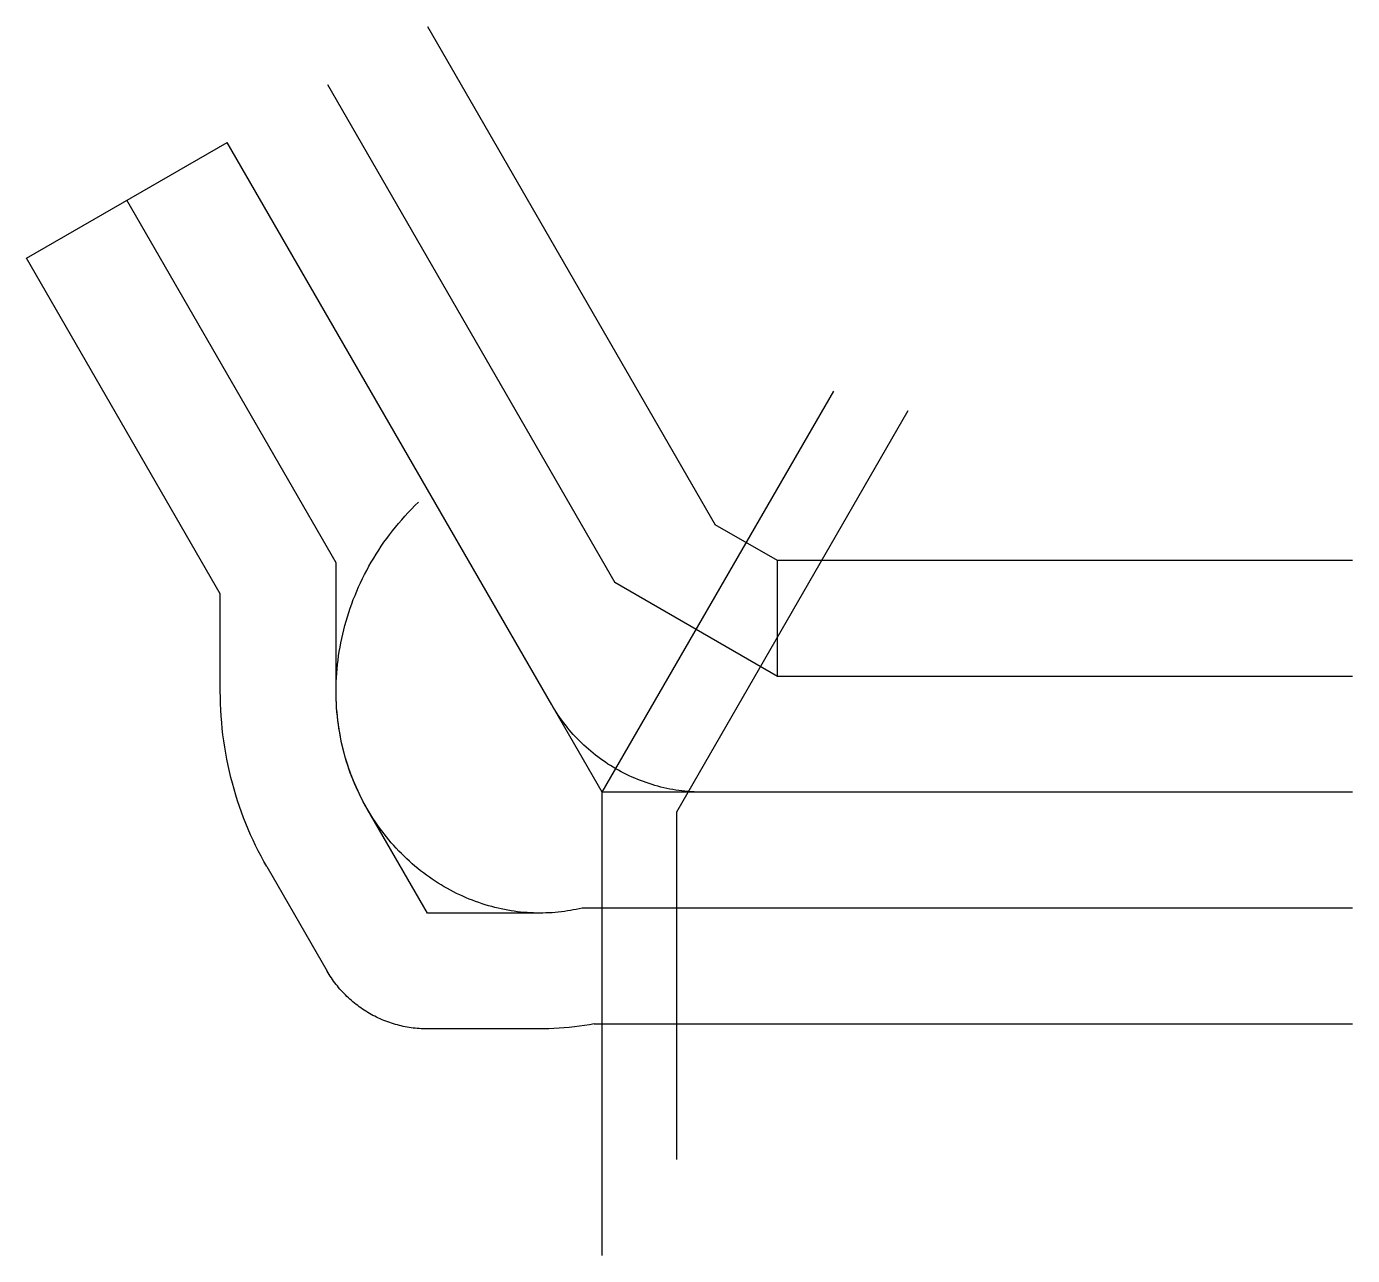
# Model space of a CAD drawing. Header units: metres. Extents: x -11510 to 15000, y -9260 to 15305.
import ezdxf

# ---------------------------------------------------------------- set-up
doc = ezdxf.new("R2010")
doc.units = ezdxf.units.M

msp = doc.modelspace()

# ---------------------------------------------------------------- linework, layer by layer
at = {"color": 1}
for p, q in [((-3490, 15305), (2259, 5348)), ((-5495, 14148), (254, 4190)), ((-11510, 10675), (-7500, 12990)), ((0, 0), (-7500, 12990)), ((-5320, 4585), (-9505, 11833)), ((-7635, 3965), (-11510, 10675)), ((3502, 4630), (2259, 5348)), ((-5320, 2022), (-5320, 4585)), ((15000, 4630), (3502, 4630)), ((3502, 2315), (3502, 4630)), ((3502, 2315), (254, 4190)), ((-7635, 2022), (-7635, 3965)), ((15000, 2315), (3502, 2315)), ((15000, 0), (0, 0)), ((-3496, -2416), (-4701, -329)), ((-6706, -1487), (-5501, -3574)), ((15000, -2315), (-403, -2315)), ((-1242, -2416), (-3496, -2416)), ((-1242, -4731), (-3496, -4731)), ((-158, -4630), (15000, -4630))]:
    msp.add_line(p, q, dxfattribs=at)
for points in [[(15000, 0), (2020, 0), (1959, 1), (1898, 2), (1837, 5), (1776, 9), (1715, 13), (1654, 19), (1593, 26), (1533, 34), (1473, 43), (1412, 53), (1352, 64), (1292, 76), (1233, 90), (1173, 104), (1114, 119), (1055, 136), (997, 153), (939, 171), (881, 191), (823, 211), (766, 232), (709, 255), (653, 278), (597, 302), (541, 328), (486, 354), (432, 381), (377, 409), (324, 439), (271, 469), (218, 500), (166, 532), (114, 564), (64, 598), (13, 633), (-37, 668), (-86, 704), (-134, 742), (-182, 780), (-229, 818), (-275, 858), (-321, 899), (-366, 940), (-410, 982), (-454, 1025), (-497, 1068), (-539, 1112), (-580, 1157), (-620, 1203), (-660, 1250), (-699, 1297), (-737, 1345), (-774, 1393), (-810, 1442), (-846, 1492), (-880, 1542), (-914, 1593), (-947, 1644), (-979, 1697), (-1010, 1749), (-1010, 1749), (-7500, 12990)], [(0, -9260), (0, 0), (4630, 8019)], [(6112, 7622), (1482, -397), (1482, -7342)], [(-403, -2315), (-461, -2329), (-519, -2342), (-578, -2353), (-637, -2364), (-697, -2374), (-757, -2383), (-817, -2391), (-878, -2397), (-939, -2403), (-1001, -2408), (-1063, -2412), (-1125, -2414), (-1187, -2416), (-1250, -2416), (-1313, -2415), (-1376, -2414), (-1440, -2411), (-1503, -2407), (-1567, -2402), (-1631, -2395), (-1695, -2388), (-1759, -2379), (-1823, -2369), (-1888, -2359), (-1952, -2346), (-2017, -2333), (-2081, -2319), (-2146, -2303), (-2210, -2286), (-2274, -2268), (-2339, -2249), (-2403, -2229), (-2467, -2207), (-2531, -2184), (-2594, -2160), (-2658, -2135), (-2721, -2109), (-2784, -2081), (-2847, -2052), (-2910, -2022), (-2972, -1991), (-3034, -1959), (-3095, -1925), (-3157, -1890), (-3217, -1854), (-3278, -1817), (-3338, -1779), (-3397, -1739), (-3456, -1699), (-3515, -1657), (-3573, -1614), (-3630, -1569), (-3687, -1524), (-3743, -1478), (-3798, -1430), (-3853, -1381), (-3908, -1331), (-3961, -1280), (-4014, -1228), (-4066, -1175), (-4117, -1120), (-4168, -1065), (-4218, -1009), (-4267, -951), (-4315, -892), (-4362, -833), (-4408, -772), (-4454, -711), (-4498, -648), (-4541, -584), (-4584, -520), (-4626, -454), (-4666, -388), (-4706, -321), (-4744, -252), (-4781, -183), (-4818, -113), (-4853, -42), (-4887, 29), (-4920, 102), (-4951, 175), (-4982, 249), (-5011, 324), (-5039, 399), (-5066, 476), (-5091, 553), (-5116, 630), (-5139, 709), (-5160, 788), (-5181, 867), (-5200, 947), (-5218, 1028), (-5234, 1109), (-5249, 1191), (-5263, 1274), (-5275, 1356), (-5286, 1440), (-5295, 1523), (-5303, 1607), (-5309, 1692), (-5314, 1777), (-5318, 1862), (-5320, 1947), (-5320, 2033), (-5319, 2119), (-5317, 2205), (-5313, 2292), (-5308, 2378), (-5301, 2465), (-5292, 2552), (-5282, 2639), (-5270, 2726), (-5257, 2813), (-5242, 2900), (-5226, 2987), (-5208, 3074), (-5189, 3161), (-5168, 3247), (-5145, 3334), (-5121, 3420), (-5095, 3507), (-5068, 3593), (-5039, 3679), (-5008, 3764), (-4976, 3850), (-4942, 3934), (-4907, 4019), (-4870, 4103), (-4832, 4187), (-4792, 4270), (-4751, 4353), (-4708, 4435), (-4663, 4517), (-4617, 4598), (-4569, 4679), (-4520, 4759), (-4469, 4838), (-4417, 4917), (-4363, 4995), (-4308, 5072), (-4251, 5148), (-4193, 5224), (-4133, 5298), (-4072, 5372), (-4009, 5445), (-3945, 5518), (-3880, 5589), (-3813, 5659), (-3744, 5728), (-3675, 5796), (-3675, 5796)], [(-6706, -1487), (-6764, -1383), (-6821, -1279), (-6876, -1173), (-6929, -1066), (-6981, -958), (-7030, -849), (-7078, -739), (-7124, -627), (-7169, -515), (-7211, -402), (-7251, -287), (-7290, -172), (-7327, -56), (-7361, 61), (-7394, 179), (-7425, 297), (-7453, 417), (-7480, 537), (-7505, 658), (-7527, 779), (-7547, 901), (-7566, 1024), (-7582, 1147), (-7596, 1271), (-7608, 1395), (-7618, 1520), (-7626, 1645), (-7631, 1770), (-7634, 1896), (-7635, 2022)], [(-4701, -329), (-4739, -261), (-4777, -192), (-4813, -122), (-4848, -51), (-4882, 20), (-4915, 93), (-4947, 166), (-4978, 240), (-5007, 315), (-5036, 390), (-5063, 466), (-5088, 543), (-5113, 621), (-5136, 699), (-5158, 778), (-5178, 857), (-5198, 937), (-5216, 1018), (-5232, 1099), (-5247, 1181), (-5261, 1263), (-5273, 1346), (-5284, 1429), (-5294, 1513), (-5302, 1597), (-5309, 1681), (-5314, 1766), (-5317, 1851), (-5320, 1937), (-5320, 2022)], [(-403, -2315), (-461, -2329), (-519, -2342), (-578, -2353), (-637, -2364), (-697, -2374), (-757, -2383), (-817, -2391), (-878, -2397), (-939, -2403), (-1001, -2408), (-1063, -2412), (-1125, -2414), (-1187, -2416), (-1242, -2416)], [(-3496, -4731), (-3536, -4731), (-3577, -4730), (-3617, -4728), (-3657, -4725), (-3698, -4722), (-3738, -4718), (-3778, -4714), (-3818, -4709), (-3858, -4703), (-3898, -4696), (-3937, -4689), (-3977, -4681), (-4017, -4672), (-4056, -4662), (-4095, -4652), (-4134, -4641), (-4173, -4630), (-4211, -4618), (-4249, -4605), (-4288, -4591), (-4325, -4577), (-4363, -4563), (-4400, -4547), (-4437, -4531), (-4474, -4514), (-4511, -4497), (-4547, -4479), (-4583, -4460), (-4618, -4441), (-4653, -4421), (-4688, -4400), (-4723, -4379), (-4757, -4358), (-4790, -4335), (-4824, -4312), (-4856, -4289), (-4889, -4265), (-4921, -4240), (-4953, -4215), (-4984, -4189), (-5015, -4163), (-5045, -4136), (-5075, -4109), (-5104, -4081), (-5133, -4053), (-5161, -4024), (-5189, -3995), (-5216, -3965), (-5243, -3935), (-5269, -3904), (-5295, -3873), (-5320, -3841), (-5345, -3809), (-5369, -3777), (-5392, -3744), (-5415, -3711), (-5437, -3677), (-5459, -3643), (-5480, -3608), (-5501, -3574)], [(-158, -4630), (-257, -4648), (-357, -4664), (-457, -4678), (-557, -4691), (-658, -4702), (-760, -4711), (-862, -4719), (-964, -4725), (-1067, -4728), (-1170, -4731), (-1242, -4731)]]:
    msp.add_lwpolyline(points, dxfattribs=at)

doc.saveas('drawing.dxf')
